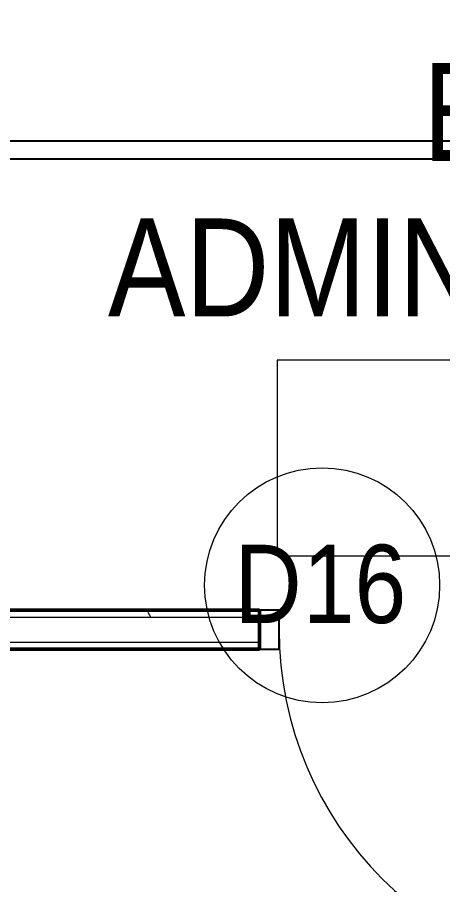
# Model space of a CAD drawing. Header units: millimetres. Extents: x -9358 to 257996, y -67499 to 9117.
# Drawn here: x 35842 to 36928, y -5419 to -3205 of the extents above; entities that cross this region are included whole.
import ezdxf

# ---------------------------------------------------------------- set-up
doc = ezdxf.new("R2010")
doc.units = ezdxf.units.MM
doc.header["$LTSCALE"] = 1000
for name, color, linetype, lineweight in [('A-DOOR', 8, 'Continuous', 9), ('A-DOOR-1', 8, 'Continuous', 18), ('A-DOR', 8, 'Continuous', 9), ('A-ROM-NAM', 8, 'Continuous', 9), ('A-TYP-DOR', 8, 'Continuous', 0), ('A-WAL-CLD', 8, 'Continuous', 9), ('A-WAL-CRT-MLN', 8, 'Continuous', 9), ('A-WAL-CRT-MLN-1', 8, 'Continuous', 25), ('A-WAL-PAT-1', 8, 'Continuous', 9), ('A-WAL-PRT', 8, 'Continuous', 50)]:
    doc.layers.add(name, color=color, linetype=linetype, lineweight=lineweight)
doc.layers.add('DATANET', color=4, linetype='Continuous')
doc.styles.add('Arial_5', font='arial.ttf', dxfattribs={"width": 0.85, "height": 200})
doc.styles.add('Arial_7', font='arial.ttf', dxfattribs={"width": 0.85, "height": 200})
pattern_1 = [(0, (0, 0), (812.8, 203.2), [33.528, -576.072, 33.528, -576.072, -3251.2]), (0, (0, 0), (812.8, 203.2), [-1219.2, 33.528, -1185.672, 33.528, -576.072, -1422.4]), (0, (0, 0), (812.8, 203.2), [-3048, 33.528, -372.872, 33.528, -982.472]), (120, (304.8, 101.6), (-582.3764, 602.3054), [33.528, -576.072, 33.528, -576.072, -3251.2]), (120, (304.8, 101.6), (-582.3764, 602.3054), [-1219.2, 33.528, -1185.672, 33.528, -576.072, -1422.4]), (120, (304.8, 101.6), (-582.3764, 602.3054), [-3048, 33.528, -372.872, 33.528, -982.472]), (240, (406.4, 508), (-230.4236, -805.5054), [33.528, -576.072, 33.528, -576.072, -3251.2]), (240, (406.4, 508), (-230.4236, -805.5054), [-1219.2, 33.528, -1185.672, 33.528, -576.072, -1422.4]), (240, (406.4, 508), (-230.4236, -805.5054), [-3048, 33.528, -372.872, 33.528, -982.472])]

# ---------------------------------------------------------------- blocks, each defined once
blk = doc.blocks.new('Door Tag - Door Tag-41184-01-Ground Floor Plan')
at = {"layer": 'A-TYP-DOR'}
blk.add_circle((0, 0), 3, dxfattribs=at)
blk = doc.blocks.new('M_Curtain Wall Sgl Glass - M_Curtain Wall Sgl Glass-2560895-01-Ground Floor Furniture Plan')
at = {"layer": 'A-DOOR'}
blk.add_arc((450, 0), 900, 180, 270, dxfattribs=at)
at = {"layer": 'A-DOOR-1'}
blk.add_line((450, 0), (450, -900), dxfattribs=at)
blk = doc.blocks.new('Rectangular Mullion - 100_50mm 2-2560897-01-Ground Floor Furniture Plan')
at = {"layer": 'A-WAL-CRT-MLN-1'}
for p, q in [((-50, 50), (0, 50)), ((-50, -50), (-50, 50)), ((0, 50), (0, -50)), ((0, -50), (-50, -50))]:
    blk.add_line(p, q, dxfattribs=at)
blk = doc.blocks.new('M_Room Tag_Small - M_Room Tag_Small-919701-01-Ground Floor Furniture Plan')
at = {"layer": 'A-ROM-NAM'}
for p, q in [((9, 2.5), (-9, 2.5)), ((-9, 2.5), (-9, -2.5)), ((9, -2.5), (9, 2.5)), ((-9, -2.5), (9, -2.5))]:
    blk.add_line(p, q, dxfattribs=at)
blk = doc.blocks.new('G')
at = {"layer": 'A-WAL-PAT-1'}
h = blk.add_hatch(dxfattribs=at)
h.set_pattern_fill('FP_2', color=256, style=0, pattern_type=2)
h.set_pattern_definition(pattern_1)
h.paths.add_polyline_path([(36460, -4588), (36460, -4570), (34120, -4570), (34120, -4588), (35525.9, -4588)], flags=0)
h = blk.add_hatch(dxfattribs=at)
h.set_pattern_fill('FP_2', color=256, style=0, pattern_type=2)
h.set_pattern_definition(pattern_1)
h.paths.add_polyline_path([(36460, -4670), (36460, -4652), (34120, -4652), (34120, -4670), (35525.9, -4670)], flags=0)
at = {"layer": 'A-WAL-CLD'}
for p, q in [((34120, -4588), (36460, -4588)), ((34100, -4652), (36460, -4652))]:
    blk.add_line(p, q, dxfattribs=at)
at = {"layer": 'A-WAL-PRT'}
for p, q in [((36460, -4570), (34120, -4570)), ((36460, -4670), (36460, -4570)), ((34120, -4670), (36460, -4670))]:
    blk.add_line(p, q, dxfattribs=at)
at = {"layer": 'A-DOR'}
blk.add_blockref('M_Curtain Wall Sgl Glass - M_Curtain Wall Sgl Glass-2560895-01-Ground Floor Furniture Plan', (36960, -4620), dxfattribs=at)
at = {"layer": 'A-ROM-NAM', "xscale": 99.99999999999991, "yscale": 99.99999999999991, "zscale": 99.99999999999991}
blk.add_blockref('M_Room Tag_Small - M_Room Tag_Small-919701-01-Ground Floor Furniture Plan', (37405, -4182), dxfattribs=at)
at = {"layer": 'A-WAL-CRT-MLN', "extrusion": (0, 0, -1)}
blk.add_blockref('Rectangular Mullion - 100_50mm 2-2560897-01-Ground Floor Furniture Plan', (-36460, -4620), dxfattribs=at)
at = {"layer": 'A-ROM-NAM', "char_height": 250, "attachment_point": 1, "style": 'Arial_5'}
for s, insert, width in [('EXAMS', (36876.8, -3173.4), 1320.379), ('ADMINISTRATION', (36073.1, -3570.3), 3261.265)]:
    blk.add_mtext(s, dxfattribs=dict(at, insert=insert, width=width))

msp = doc.modelspace()

# ---------------------------------------------------------------- block references
msp.add_blockref('G', (0, -148.1))

# ---------------------------------------------------------------- next in the draw order: linework, layer by layer
at = {"layer": 'DATANET', "color": 3}
for points in [[(42555, -4938.1), (42555, -3521.3), (34187, -3521.3), (34187, -2733.5)], [(34203, -3796.6), (34203, -3565.8), (42525, -3565.8), (42525, -4938.1)]]:
    msp.add_lwpolyline(points, dxfattribs=at)

# ---------------------------------------------------------------- next in the draw order: block references
at = {"layer": 'A-TYP-DOR', "xscale": 99.99999999999991, "yscale": 99.99999999999991, "zscale": 99.99999999999991}
msp.add_blockref('Door Tag - Door Tag-41184-01-Ground Floor Plan', (36620, -4655), dxfattribs=at)

# ---------------------------------------------------------------- next in the draw order: texts
at = {"layer": 'A-TYP-DOR', "char_height": 200, "attachment_point": 1, "style": 'Arial_7'}
for s, insert, width in [('D', (36396.3, -4551.4), 211.245), ('16', (36570.6, -4551.4), 327.088)]:
    msp.add_mtext(s, dxfattribs=dict(at, insert=insert, width=width))

doc.saveas('drawing.dxf')
